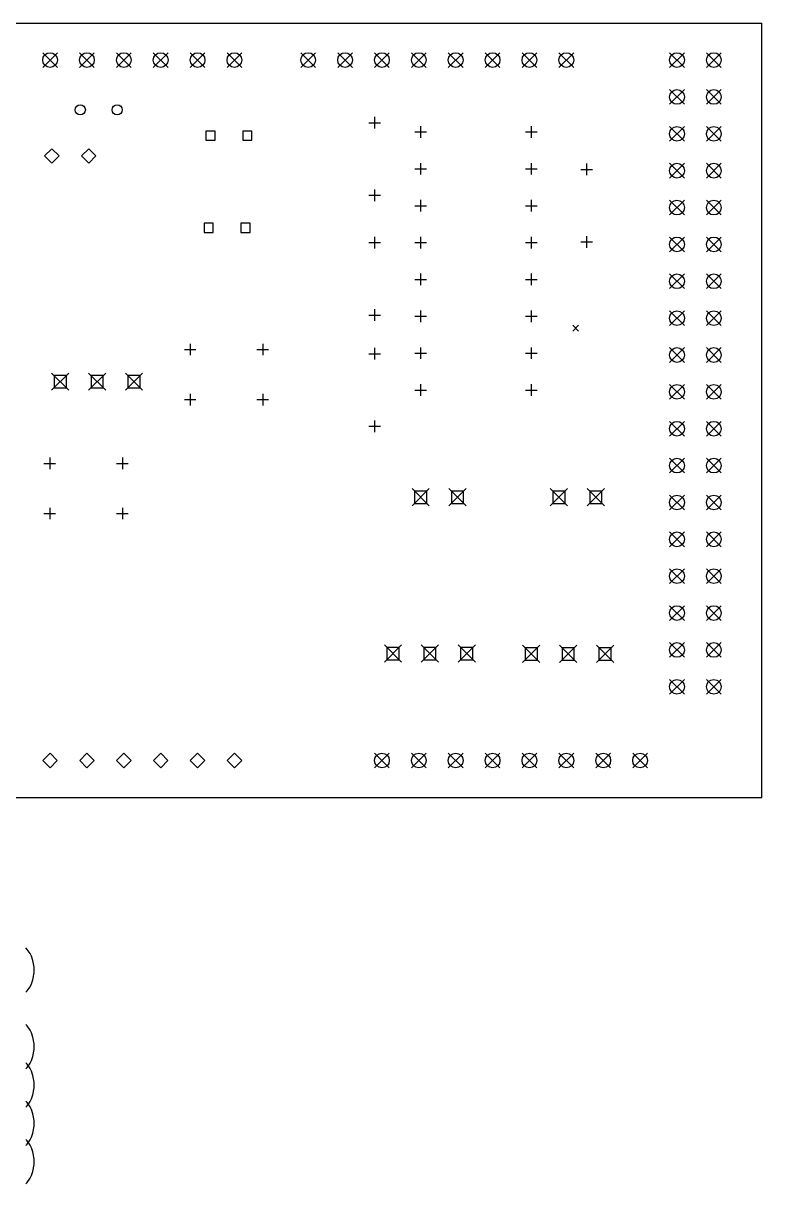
# Model space of a CAD drawing. Extents: x 102 to 203, y -148 to -68.
# Drawn here: x 152.3 to 203.2, y -148.3 to -68.3 of the extents above; entities that cross this region are included whole.
import ezdxf

# ---------------------------------------------------------------- set-up
doc = ezdxf.new("R2010")
doc.units = 0
doc.layers.add('BLACK', color=7, linetype='CONTINUOUS')

msp = doc.modelspace()

# ---------------------------------------------------------------- linework, layer by layer
at = {"layer": 'BLACK', "linetype": 'CONTINUOUS'}
for p, q in [((102.965, -68.326), (203.2, -68.326)), ((203.2, -121.666), (203.2, -68.326)), ((153.67, -70.358), (154.686, -71.374)), ((154.686, -70.358), (153.67, -71.374)), ((156.21, -70.358), (157.226, -71.374)), ((157.226, -70.358), (156.21, -71.374)), ((158.75, -70.358), (159.766, -71.374)), ((159.766, -70.358), (158.75, -71.374)), ((161.29, -70.358), (162.306, -71.374)), ((162.306, -70.358), (161.29, -71.374)), ((163.83, -70.358), (164.846, -71.374)), ((164.846, -70.358), (163.83, -71.374)), ((166.37, -70.358), (167.386, -71.374)), ((167.386, -70.358), (166.37, -71.374)), ((171.45, -70.358), (172.466, -71.374)), ((172.466, -70.358), (171.45, -71.374)), ((173.99, -70.358), (175.006, -71.374)), ((175.006, -70.358), (173.99, -71.374)), ((176.53, -70.358), (177.546, -71.374)), ((177.546, -70.358), (176.53, -71.374)), ((179.07, -70.358), (180.086, -71.374)), ((180.086, -70.358), (179.07, -71.374)), ((181.61, -70.358), (182.626, -71.374)), ((182.626, -70.358), (181.61, -71.374)), ((184.15, -70.358), (185.166, -71.374)), ((185.166, -70.358), (184.15, -71.374)), ((186.69, -70.358), (187.706, -71.374)), ((187.706, -70.358), (186.69, -71.374)), ((189.23, -70.358), (190.246, -71.374)), ((190.246, -70.358), (189.23, -71.374)), ((196.85, -70.358), (197.866, -71.374)), ((197.866, -70.358), (196.85, -71.374)), ((199.39, -70.358), (200.406, -71.374)), ((200.406, -70.358), (199.39, -71.374)), ((196.85, -72.898), (197.866, -73.914)), ((197.866, -72.898), (196.85, -73.914)), ((199.39, -72.898), (200.406, -73.914)), ((200.406, -72.898), (199.39, -73.914)), ((176.53, -74.784), (176.53, -75.584)), ((165.545, -75.755), (164.909, -75.755)), ((164.909, -75.755), (164.909, -76.391)), ((165.545, -76.391), (165.545, -75.755)), ((168.085, -75.755), (167.449, -75.755)), ((167.449, -75.755), (167.449, -76.391)), ((168.085, -76.391), (168.085, -75.755)), ((176.13, -75.184), (176.93, -75.184)), ((179.305, -75.819), (180.105, -75.819)), ((179.705, -75.419), (179.705, -76.219)), ((186.925, -75.819), (187.725, -75.819)), ((187.325, -75.419), (187.325, -76.219)), ((196.85, -75.438), (197.866, -76.454)), ((197.866, -75.438), (196.85, -76.454)), ((199.39, -75.438), (200.406, -76.454)), ((200.406, -75.438), (199.39, -76.454)), ((164.909, -76.391), (165.545, -76.391)), ((167.449, -76.391), (168.085, -76.391)), ((154.3, -76.97), (153.8, -77.47)), ((153.8, -77.47), (154.3, -77.97)), ((154.8, -77.47), (154.3, -76.97)), ((154.3, -77.97), (154.8, -77.47)), ((156.84, -76.97), (156.34, -77.47)), ((156.34, -77.47), (156.84, -77.97)), ((157.34, -77.47), (156.84, -76.97)), ((156.84, -77.97), (157.34, -77.47)), ((179.305, -78.359), (180.105, -78.359)), ((179.705, -77.959), (179.705, -78.759)), ((186.925, -78.359), (187.725, -78.359)), ((187.325, -77.959), (187.325, -78.759)), ((191.135, -77.999), (191.135, -78.799)), ((196.85, -77.978), (197.866, -78.994)), ((197.866, -77.978), (196.85, -78.994)), ((199.39, -77.978), (200.406, -78.994)), ((200.406, -77.978), (199.39, -78.994)), ((190.735, -78.399), (191.535, -78.399)), ((176.53, -79.784), (176.53, -80.584)), ((176.13, -80.184), (176.93, -80.184)), ((179.705, -80.499), (179.705, -81.299)), ((187.325, -80.499), (187.325, -81.299)), ((196.85, -80.518), (197.866, -81.534)), ((197.866, -80.518), (196.85, -81.534)), ((199.39, -80.518), (200.406, -81.534)), ((200.406, -80.518), (199.39, -81.534)), ((179.305, -80.899), (180.105, -80.899)), ((186.925, -80.899), (187.725, -80.899)), ((165.418, -82.105), (164.782, -82.105)), ((164.782, -82.105), (164.782, -82.741)), ((165.418, -82.741), (165.418, -82.105)), ((167.958, -82.105), (167.322, -82.105)), ((167.322, -82.105), (167.322, -82.741)), ((167.958, -82.741), (167.958, -82.105)), ((164.782, -82.741), (165.418, -82.741)), ((167.322, -82.741), (167.958, -82.741)), ((176.53, -83.039), (176.53, -83.839)), ((179.705, -83.039), (179.705, -83.839)), ((187.325, -83.039), (187.325, -83.839)), ((191.135, -82.999), (191.135, -83.799)), ((196.85, -83.058), (197.866, -84.074)), ((197.866, -83.058), (196.85, -84.074)), ((199.39, -83.058), (200.406, -84.074)), ((200.406, -83.058), (199.39, -84.074)), ((176.13, -83.439), (176.93, -83.439)), ((179.305, -83.439), (180.105, -83.439)), ((186.925, -83.439), (187.725, -83.439)), ((190.735, -83.399), (191.535, -83.399)), ((179.305, -85.979), (180.105, -85.979)), ((179.705, -85.579), (179.705, -86.379)), ((186.925, -85.979), (187.725, -85.979)), ((187.325, -85.579), (187.325, -86.379)), ((196.85, -85.598), (197.866, -86.614)), ((197.866, -85.598), (196.85, -86.614)), ((199.39, -85.598), (200.406, -86.614)), ((200.406, -85.598), (199.39, -86.614)), ((176.13, -88.439), (176.93, -88.439)), ((176.53, -88.039), (176.53, -88.839)), ((179.305, -88.519), (180.105, -88.519)), ((179.705, -88.119), (179.705, -88.919)), ((186.925, -88.519), (187.725, -88.519)), ((187.325, -88.119), (187.325, -88.919)), ((196.85, -88.138), (197.866, -89.154)), ((197.866, -88.138), (196.85, -89.154)), ((199.39, -88.138), (200.406, -89.154)), ((200.406, -88.138), (199.39, -89.154)), ((190.175, -89.136), (190.575, -89.536)), ((190.575, -89.136), (190.175, -89.536)), ((163.43, -90.805), (164.23, -90.805)), ((163.83, -90.405), (163.83, -91.205)), ((168.43, -90.805), (169.23, -90.805)), ((168.83, -90.405), (168.83, -91.205)), ((176.13, -91.099), (176.93, -91.099)), ((176.53, -90.699), (176.53, -91.499)), ((179.305, -91.059), (180.105, -91.059)), ((179.705, -90.659), (179.705, -91.459)), ((186.925, -91.059), (187.725, -91.059)), ((187.325, -90.659), (187.325, -91.459)), ((196.85, -90.678), (197.866, -91.694)), ((197.866, -90.678), (196.85, -91.694)), ((199.39, -90.678), (200.406, -91.694)), ((200.406, -90.678), (199.39, -91.694)), ((154.285, -92.43), (155.475, -93.62)), ((155.475, -92.43), (154.285, -93.62)), ((155.301, -92.604), (154.459, -92.604)), ((154.459, -92.604), (154.459, -93.446)), ((155.301, -93.446), (155.301, -92.604)), ((156.825, -92.43), (158.015, -93.62)), ((158.015, -92.43), (156.825, -93.62)), ((157.841, -92.604), (156.999, -92.604)), ((156.999, -92.604), (156.999, -93.446)), ((157.841, -93.446), (157.841, -92.604)), ((159.365, -92.43), (160.555, -93.62)), ((160.555, -92.43), (159.365, -93.62)), ((160.381, -92.604), (159.539, -92.604)), ((159.539, -92.604), (159.539, -93.446)), ((160.381, -93.446), (160.381, -92.604)), ((154.459, -93.446), (155.301, -93.446)), ((156.999, -93.446), (157.841, -93.446)), ((159.539, -93.446), (160.381, -93.446)), ((179.705, -93.199), (179.705, -93.999)), ((187.325, -93.199), (187.325, -93.999)), ((196.85, -93.218), (197.866, -94.234)), ((197.866, -93.218), (196.85, -94.234)), ((199.39, -93.218), (200.406, -94.234)), ((200.406, -93.218), (199.39, -94.234)), ((163.43, -94.255), (164.23, -94.255)), ((163.83, -93.855), (163.83, -94.655)), ((168.43, -94.255), (169.23, -94.255)), ((168.83, -93.855), (168.83, -94.655)), ((179.305, -93.599), (180.105, -93.599)), ((186.925, -93.599), (187.725, -93.599)), ((176.53, -95.699), (176.53, -96.499)), ((196.85, -95.758), (197.866, -96.774)), ((197.866, -95.758), (196.85, -96.774)), ((199.39, -95.758), (200.406, -96.774)), ((200.406, -95.758), (199.39, -96.774)), ((176.13, -96.099), (176.93, -96.099)), ((154.16, -98.255), (154.16, -99.055)), ((159.16, -98.255), (159.16, -99.055)), ((196.85, -98.298), (197.866, -99.314)), ((197.866, -98.298), (196.85, -99.314)), ((199.39, -98.298), (200.406, -99.314)), ((200.406, -98.298), (199.39, -99.314)), ((153.76, -98.655), (154.56, -98.655)), ((158.76, -98.655), (159.56, -98.655)), ((179.11, -100.39), (180.3, -101.58)), ((180.3, -100.39), (179.11, -101.58)), ((180.126, -100.564), (179.284, -100.564)), ((179.284, -100.564), (179.284, -101.406)), ((180.126, -101.406), (180.126, -100.564)), ((181.65, -100.39), (182.84, -101.58)), ((182.84, -100.39), (181.65, -101.58)), ((182.666, -100.564), (181.824, -100.564)), ((181.824, -100.564), (181.824, -101.406)), ((182.666, -101.406), (182.666, -100.564)), ((188.635, -100.39), (189.825, -101.58)), ((189.825, -100.39), (188.635, -101.58)), ((189.651, -100.564), (188.809, -100.564)), ((188.809, -100.564), (188.809, -101.406)), ((189.651, -101.406), (189.651, -100.564)), ((191.175, -100.39), (192.365, -101.58)), ((192.365, -100.39), (191.175, -101.58)), ((192.191, -100.564), (191.349, -100.564)), ((191.349, -100.564), (191.349, -101.406)), ((192.191, -101.406), (192.191, -100.564)), ((179.284, -101.406), (180.126, -101.406)), ((181.824, -101.406), (182.666, -101.406)), ((188.809, -101.406), (189.651, -101.406)), ((191.349, -101.406), (192.191, -101.406)), ((196.85, -100.838), (197.866, -101.854)), ((197.866, -100.838), (196.85, -101.854)), ((199.39, -100.838), (200.406, -101.854)), ((200.406, -100.838), (199.39, -101.854)), ((153.76, -102.105), (154.56, -102.105)), ((154.16, -101.705), (154.16, -102.505)), ((158.76, -102.105), (159.56, -102.105)), ((159.16, -101.705), (159.16, -102.505)), ((196.85, -103.378), (197.866, -104.394)), ((197.866, -103.378), (196.85, -104.394)), ((199.39, -103.378), (200.406, -104.394)), ((200.406, -103.378), (199.39, -104.394)), ((196.85, -105.918), (197.866, -106.934)), ((197.866, -105.918), (196.85, -106.934)), ((199.39, -105.918), (200.406, -106.934)), ((200.406, -105.918), (199.39, -106.934)), ((196.85, -108.458), (197.866, -109.474)), ((197.866, -108.458), (196.85, -109.474)), ((199.39, -108.458), (200.406, -109.474)), ((200.406, -108.458), (199.39, -109.474)), ((196.85, -110.998), (197.866, -112.014)), ((197.866, -110.998), (196.85, -112.014)), ((199.39, -110.998), (200.406, -112.014)), ((200.406, -110.998), (199.39, -112.014)), ((177.205, -111.165), (178.395, -112.355)), ((178.395, -111.165), (177.205, -112.355)), ((178.221, -111.339), (177.379, -111.339)), ((177.379, -111.339), (177.379, -112.181)), ((178.221, -112.181), (178.221, -111.339)), ((179.745, -111.165), (180.935, -112.355)), ((180.935, -111.165), (179.745, -112.355)), ((180.761, -111.339), (179.919, -111.339)), ((179.919, -111.339), (179.919, -112.181)), ((180.761, -112.181), (180.761, -111.339)), ((182.285, -111.165), (183.475, -112.355)), ((183.475, -111.165), (182.285, -112.355)), ((183.301, -111.339), (182.459, -111.339)), ((182.459, -111.339), (182.459, -112.181)), ((183.301, -112.181), (183.301, -111.339)), ((186.73, -111.185), (187.92, -112.375)), ((187.92, -111.185), (186.73, -112.375)), ((187.746, -111.359), (186.904, -111.359)), ((186.904, -111.359), (186.904, -112.201)), ((187.746, -112.201), (187.746, -111.359)), ((189.27, -111.185), (190.46, -112.375)), ((190.46, -111.185), (189.27, -112.375)), ((190.286, -111.359), (189.444, -111.359)), ((189.444, -111.359), (189.444, -112.201)), ((190.286, -112.201), (190.286, -111.359)), ((191.81, -111.185), (193, -112.375)), ((193, -111.185), (191.81, -112.375)), ((192.826, -111.359), (191.984, -111.359)), ((191.984, -111.359), (191.984, -112.201)), ((192.826, -112.201), (192.826, -111.359)), ((177.379, -112.181), (178.221, -112.181)), ((179.919, -112.181), (180.761, -112.181)), ((182.459, -112.181), (183.301, -112.181)), ((186.904, -112.201), (187.746, -112.201)), ((189.444, -112.201), (190.286, -112.201)), ((191.984, -112.201), (192.826, -112.201)), ((196.85, -113.538), (197.866, -114.554)), ((197.866, -113.538), (196.85, -114.554)), ((199.39, -113.538), (200.406, -114.554)), ((200.406, -113.538), (199.39, -114.554)), ((154.178, -118.626), (153.678, -119.126)), ((153.678, -119.126), (154.178, -119.626)), ((154.678, -119.126), (154.178, -118.626)), ((154.178, -119.626), (154.678, -119.126)), ((156.718, -118.626), (156.218, -119.126)), ((156.218, -119.126), (156.718, -119.626)), ((157.218, -119.126), (156.718, -118.626)), ((156.718, -119.626), (157.218, -119.126)), ((159.258, -118.626), (158.758, -119.126)), ((158.758, -119.126), (159.258, -119.626)), ((159.758, -119.126), (159.258, -118.626)), ((159.258, -119.626), (159.758, -119.126)), ((161.798, -118.626), (161.298, -119.126)), ((161.298, -119.126), (161.798, -119.626)), ((162.298, -119.126), (161.798, -118.626)), ((161.798, -119.626), (162.298, -119.126)), ((164.338, -118.626), (163.838, -119.126)), ((163.838, -119.126), (164.338, -119.626)), ((164.838, -119.126), (164.338, -118.626)), ((164.338, -119.626), (164.838, -119.126)), ((166.878, -118.626), (166.378, -119.126)), ((166.378, -119.126), (166.878, -119.626)), ((167.378, -119.126), (166.878, -118.626)), ((166.878, -119.626), (167.378, -119.126)), ((176.53, -118.618), (177.546, -119.634)), ((177.546, -118.618), (176.53, -119.634)), ((179.07, -118.618), (180.086, -119.634)), ((180.086, -118.618), (179.07, -119.634)), ((181.61, -118.618), (182.626, -119.634)), ((182.626, -118.618), (181.61, -119.634)), ((184.15, -118.618), (185.166, -119.634)), ((185.166, -118.618), (184.15, -119.634)), ((186.69, -118.618), (187.706, -119.634)), ((187.706, -118.618), (186.69, -119.634)), ((189.23, -118.618), (190.246, -119.634)), ((190.246, -118.618), (189.23, -119.634)), ((191.77, -118.618), (192.786, -119.634)), ((192.786, -118.618), (191.77, -119.634)), ((194.31, -118.618), (195.326, -119.634)), ((195.326, -118.618), (194.31, -119.634)), ((102.965, -121.666), (203.2, -121.666)), ((152.609, -132.135), (152.514, -132.04)), ((152.8, -132.421), (152.609, -132.135)), ((152.895, -132.611), (152.8, -132.421)), ((152.99, -132.897), (152.895, -132.611)), ((153.085, -133.373), (152.99, -132.897)), ((153.085, -133.754), (153.085, -133.373)), ((152.895, -134.516), (152.99, -134.231)), ((152.99, -134.231), (153.085, -133.754)), ((152.514, -135.088), (152.609, -134.992)), ((152.609, -134.992), (152.8, -134.707)), ((152.8, -134.707), (152.895, -134.516)), ((152.609, -137.415), (152.514, -137.32)), ((152.8, -137.701), (152.609, -137.415)), ((152.895, -137.891), (152.8, -137.701)), ((152.99, -138.177), (152.895, -137.891)), ((153.085, -138.653), (152.99, -138.177)), ((152.99, -139.511), (153.085, -139.034)), ((153.085, -139.034), (153.085, -138.653)), ((152.8, -139.987), (152.895, -139.796)), ((152.895, -139.796), (152.99, -139.511)), ((152.609, -140.055), (152.514, -139.96)), ((152.514, -140.368), (152.609, -140.272)), ((152.609, -140.272), (152.8, -139.987)), ((152.8, -140.341), (152.609, -140.055)), ((152.895, -140.531), (152.8, -140.341)), ((152.99, -140.817), (152.895, -140.531)), ((153.085, -141.293), (152.99, -140.817)), ((153.085, -141.674), (153.085, -141.293)), ((152.895, -142.436), (152.99, -142.151)), ((152.99, -142.151), (153.085, -141.674)), ((152.609, -142.695), (152.514, -142.6)), ((152.514, -143.008), (152.609, -142.912)), ((152.609, -142.912), (152.8, -142.627)), ((152.8, -142.981), (152.609, -142.695)), ((152.8, -142.627), (152.895, -142.436)), ((152.895, -143.171), (152.8, -142.981)), ((152.99, -143.457), (152.895, -143.171)), ((153.085, -143.933), (152.99, -143.457)), ((152.99, -144.791), (153.085, -144.314)), ((153.085, -144.314), (153.085, -143.933)), ((152.609, -145.335), (152.514, -145.24)), ((152.609, -145.552), (152.8, -145.267)), ((152.8, -145.621), (152.609, -145.335)), ((152.8, -145.267), (152.895, -145.076)), ((152.895, -145.076), (152.99, -144.791)), ((152.514, -145.648), (152.609, -145.552)), ((152.895, -145.811), (152.8, -145.621)), ((152.99, -146.097), (152.895, -145.811)), ((153.085, -146.573), (152.99, -146.097)), ((152.99, -147.431), (153.085, -146.954)), ((153.085, -146.954), (153.085, -146.573)), ((152.609, -148.192), (152.8, -147.907)), ((152.8, -147.907), (152.895, -147.716)), ((152.895, -147.716), (152.99, -147.431)), ((152.514, -148.288), (152.609, -148.192))]:
    msp.add_line(p, q, dxfattribs=at)
at = {"layer": 'BLACK'}
for centre, radius in [((154.178, -70.866), 0.508), ((156.718, -70.866), 0.508), ((159.258, -70.866), 0.508), ((161.798, -70.866), 0.508), ((164.338, -70.866), 0.508), ((166.878, -70.866), 0.508), ((171.958, -70.866), 0.508), ((174.498, -70.866), 0.508), ((177.038, -70.866), 0.508), ((179.578, -70.866), 0.508), ((182.118, -70.866), 0.508), ((184.658, -70.866), 0.508), ((187.198, -70.866), 0.508), ((189.738, -70.866), 0.508), ((197.358, -70.866), 0.508), ((199.898, -70.866), 0.508), ((197.358, -73.406), 0.508), ((199.898, -73.406), 0.508), ((156.26, -74.295), 0.35), ((158.8, -74.295), 0.35), ((197.358, -75.946), 0.508), ((199.898, -75.946), 0.508), ((197.358, -78.486), 0.508), ((199.898, -78.486), 0.508), ((197.358, -81.026), 0.508), ((199.898, -81.026), 0.508), ((197.358, -83.566), 0.508), ((199.898, -83.566), 0.508), ((197.358, -86.106), 0.508), ((199.898, -86.106), 0.508), ((197.358, -88.646), 0.508), ((199.898, -88.646), 0.508), ((197.358, -91.186), 0.508), ((199.898, -91.186), 0.508), ((197.358, -93.726), 0.508), ((199.898, -93.726), 0.508), ((197.358, -96.266), 0.508), ((199.898, -96.266), 0.508), ((197.358, -98.806), 0.508), ((199.898, -98.806), 0.508), ((197.358, -101.346), 0.508), ((199.898, -101.346), 0.508), ((197.358, -103.886), 0.508), ((199.898, -103.886), 0.508), ((197.358, -106.426), 0.508), ((199.898, -106.426), 0.508), ((197.358, -108.966), 0.508), ((199.898, -108.966), 0.508), ((197.358, -111.506), 0.508), ((199.898, -111.506), 0.508), ((197.358, -114.046), 0.508), ((199.898, -114.046), 0.508), ((177.038, -119.126), 0.508), ((179.578, -119.126), 0.508), ((182.118, -119.126), 0.508), ((184.658, -119.126), 0.508), ((187.198, -119.126), 0.508), ((189.738, -119.126), 0.508), ((192.278, -119.126), 0.508), ((194.818, -119.126), 0.508)]:
    msp.add_circle(centre, radius, dxfattribs=at)

doc.saveas('drawing.dxf')
